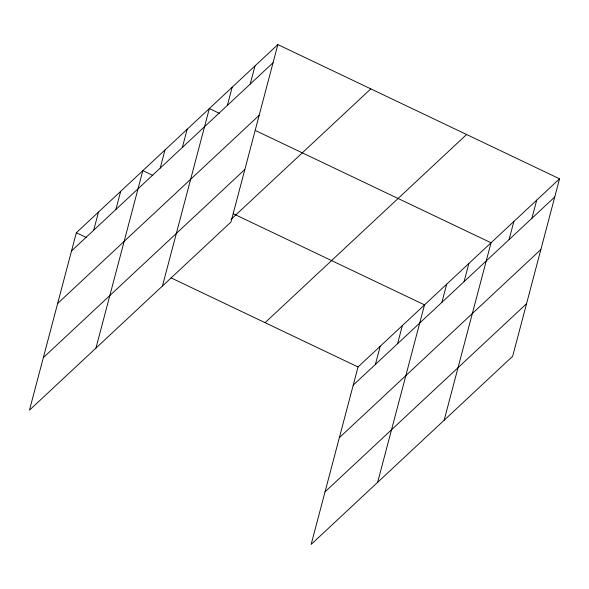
<?xml version="1.0" encoding="UTF-8"?>
<svg xmlns="http://www.w3.org/2000/svg" width="589" height="589" viewBox="0 0 589 589"><rect width="100%" height="100%" fill="white"/><g stroke="black" fill="none" stroke-linecap="round" stroke-linejoin="round"><path stroke-width="0.88" d="M277.853 44.58L76.334 232.743L29.45 410.194L230.969 222.031L277.853 44.58L559.55 178.806L512.666 356.257L311.147 544.42L358.031 366.969L559.55 178.806M93.703 230.211L98.503 212.047M115.871 209.515L120.671 191.344M95.948 348.099L142.832 170.648L152.794 175.397M160.201 168.115L165.001 149.952M182.369 147.419L187.169 129.256M162.454 286.004L209.338 108.553L219.299 113.302M227.376 105.394L232.176 87.231M250.215 84.072L255.015 65.909M375.399 364.436L380.199 346.273M397.568 343.74L402.368 325.57M377.645 482.325L424.529 304.874L233.303 213.755M441.897 302.341L446.698 284.178M464.066 281.645L468.866 263.482M444.15 420.229L491.035 242.778L255.817 130.706M509.073 239.62L513.873 221.457M531.911 218.298L536.712 200.135M71.534 250.907L273.053 62.743M57.648 303.475L259.167 115.311M43.336 357.626L244.855 169.47M231.094 219.336L370.812 88.873M265.072 322.676L466.591 134.513M353.231 385.132L554.75 196.969M339.345 437.701L540.864 249.537M325.032 491.852L526.551 303.696M76.334 232.743L86.296 237.485M170.943 277.824L358.031 366.969"/></g></svg>
